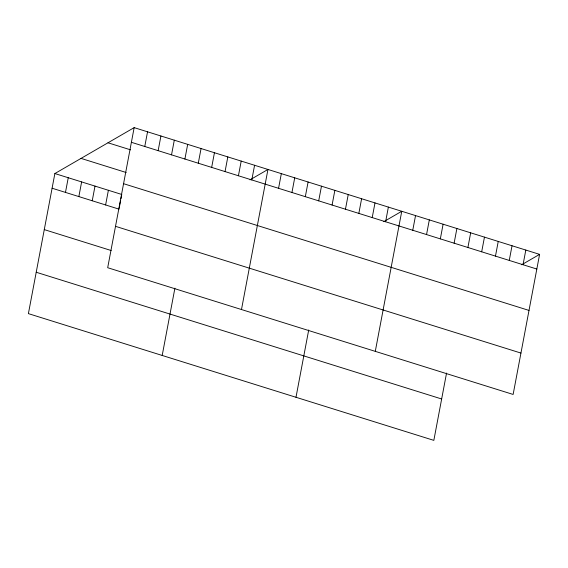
<?xml version="1.0" encoding="UTF-8"?>
<svg xmlns="http://www.w3.org/2000/svg" width="568" height="568" viewBox="0 0 568 568"><rect width="100%" height="100%" fill="white"/><g stroke="black" fill="none" stroke-linecap="round" stroke-linejoin="round"><path stroke-width="0.85" d="M134.162 127.63L107.693 267.713L513.131 394.448L539.6 254.372L134.162 127.63L54.869 173.552L28.4 313.628L433.838 440.37L446.555 373.07M65.476 192.41L68.245 177.734M78.853 196.592L81.629 181.916M92.236 200.774L95.005 186.098M105.612 204.956L108.389 190.28M119.159 208.271L120.622 200.504M120.948 198.779L121.765 194.462L54.869 173.552M144.769 146.487L147.545 131.811M158.145 150.669L160.922 135.993M171.529 154.851L174.298 140.175M184.905 159.033L187.681 144.364M198.289 163.215L201.058 148.546M162.192 355.454L174.908 288.154M211.665 167.397L214.441 152.728M225.049 171.586L227.818 156.91M238.425 175.768L241.201 161.092M251.801 179.949L254.578 165.274M241.485 309.539L267.954 169.456L250.012 179.843M278.561 188.313L281.337 173.638M291.945 192.495L294.714 177.819M305.321 196.677L308.097 182.001M318.705 200.859L321.474 186.183M332.081 205.041L334.857 190.365M295.992 397.28L308.708 329.98M345.458 209.223L348.234 194.547M358.841 213.405L361.61 198.729M372.217 217.587L374.994 202.911M385.601 221.769L388.37 207.093M375.285 351.358L401.753 211.275L383.805 221.669M412.766 230.26L415.535 215.584M426.547 234.57L429.323 219.894M440.335 238.879L443.104 224.204M454.116 243.189L456.892 228.513M467.904 247.499L470.673 232.823M481.685 251.809L484.461 237.133M495.474 256.118L498.242 241.443M509.255 260.428L512.031 245.752M523.043 264.731L525.812 250.062M521.658 264.759L539.6 254.372M131.393 142.305L536.824 269.04M107.998 142.788L130.576 149.845M81.032 158.394L126.188 172.516M123.568 183.691L529.007 310.426M52.093 188.221L118.996 209.138M115.517 226.327L520.948 353.069M44.276 229.607L111.172 250.524M36.217 272.249L441.655 398.985"/></g></svg>
